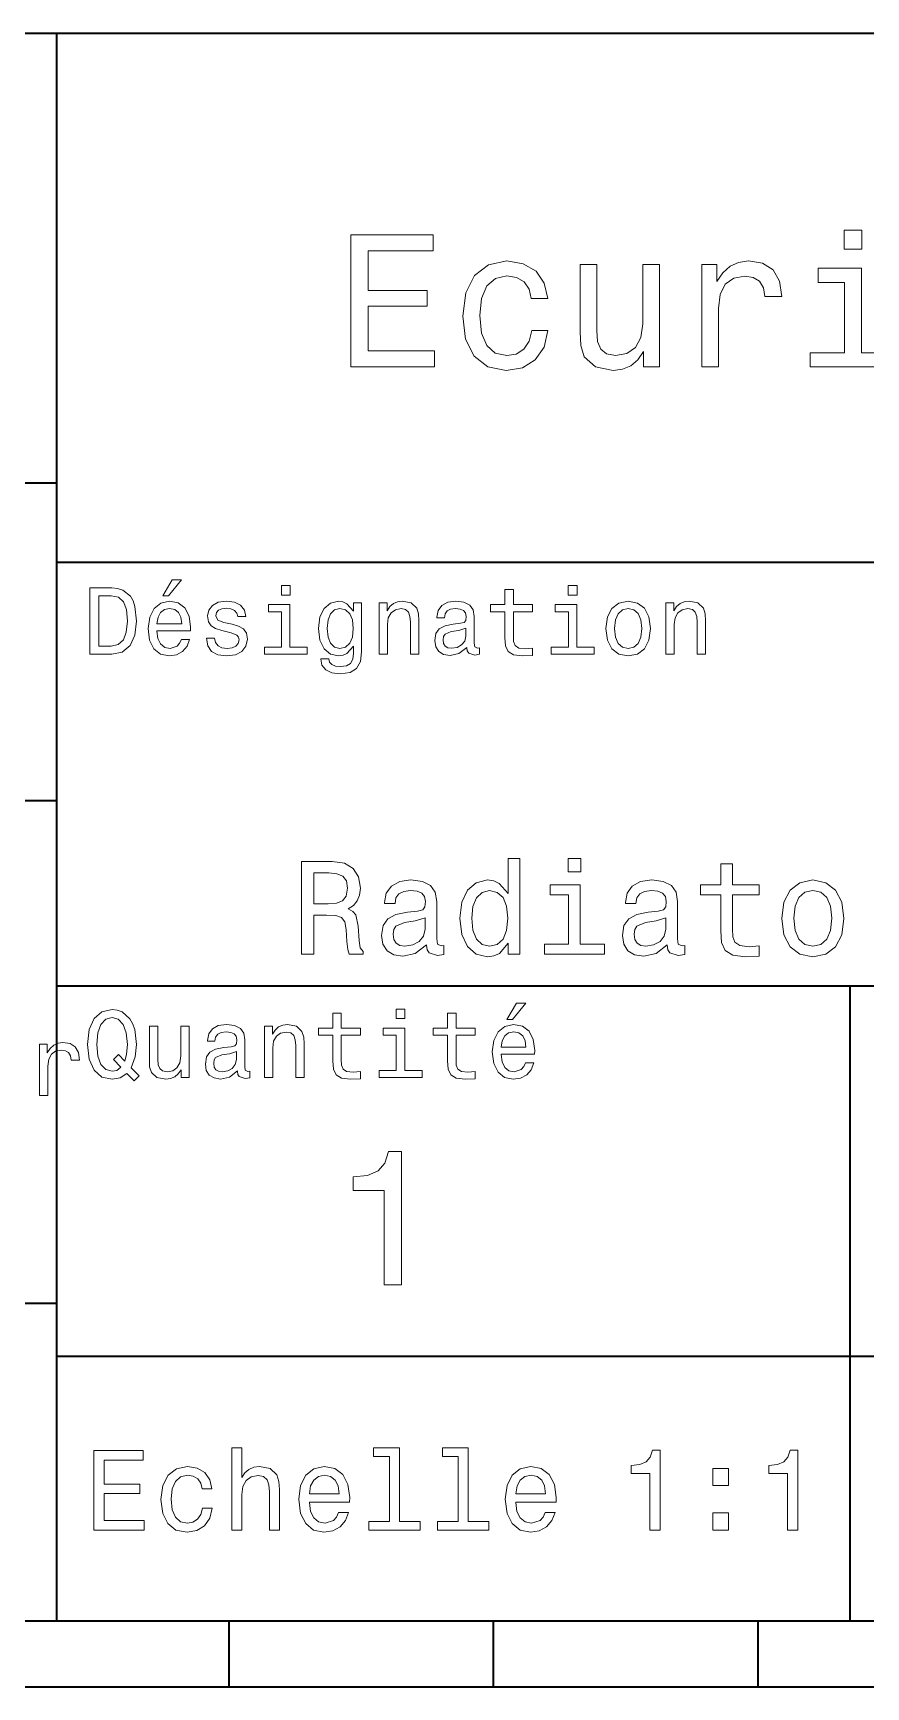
# Model space of a CAD drawing. Extents: x 0 to 297, y 0 to 210.
# Drawn here: x 161.1 to 192.6, y 7.5 to 70 of the extents above; entities that cross this region are included whole.
import ezdxf

# ---------------------------------------------------------------- set-up
doc = ezdxf.new("R2010")
doc.units = 0

msp = doc.modelspace()

# ---------------------------------------------------------------- linework, layer by layer
at = {"color": 7, "lineweight": 35}
for p, q in [((97, 70), (287, 70)), ((162, 10), (162, 70)), ((97, 53), (162, 53)), ((162, 50), (287, 50)), ((97, 41), (162, 41)), ((162, 34), (287, 34)), ((97, 22), (162, 22)), ((162, 20), (287, 20)), ((10, 10), (287, 10)), ((97, 10), (287, 10)), ((98.5, 7.5), (198.5, 7.5))]:
    msp.add_line(p, q, dxfattribs=at)
at = {"color": 7, "lineweight": 35, "ltscale": 0.35}
msp.add_line((192, 20), (192, 34), dxfattribs=at)
at = {"color": 7, "lineweight": 35, "ltscale": 0.25}
msp.add_line((192, 10), (192, 20), dxfattribs=at)
at = {"color": 7, "lineweight": 35, "ltscale": 0.0625}
for p, q in [((168.5, 10), (168.5, 7.5)), ((178.5, 10), (178.5, 7.5)), ((188.5, 10), (188.5, 7.5))]:
    msp.add_line(p, q, dxfattribs=at)
at = {"color": 7, "lineweight": 13}
for points in [[(192.439484, 62.554031), (191.769455, 62.554031), (191.769455, 61.833572), (192.439484, 61.833572)], [(173.109512, 57.381123), (176.279541, 57.381123), (176.279541, 57.986309), (173.772339, 57.986309), (173.772339, 59.679394), (176.005768, 59.679394), (176.005768, 60.277374), (173.772339, 60.277374), (173.772339, 61.775936), (176.221893, 61.775936), (176.221893, 62.381123), (173.109512, 62.381123)], [(179.932281, 59.967579), (180.559082, 59.967579), (180.429398, 60.543945), (180.119598, 60.997837), (179.636887, 61.278816), (179.010086, 61.386887), (178.318436, 61.242794), (177.792511, 60.839336), (177.46109, 60.183716), (177.345825, 59.304752), (177.453888, 58.432995), (177.778091, 57.78458), (178.289627, 57.381123), (178.988464, 57.244236), (179.608063, 57.352303), (180.090775, 57.6549), (180.42218, 58.130402), (180.566284, 58.764408), (179.96109, 58.764408), (179.853027, 58.36095), (179.651291, 58.058357), (179.363113, 57.871037), (179.010086, 57.8134), (178.570602, 57.907059), (178.253601, 58.195244), (178.059082, 58.663544), (177.994232, 59.326366), (178.059082, 59.974781), (178.260803, 60.443081), (178.585007, 60.731266), (179.010086, 60.83213), (179.38472, 60.767288), (179.66571, 60.601585), (179.853027, 60.327808)], [(184.788177, 61.25), (184.154175, 61.25), (184.154175, 59.016571), (184.082123, 58.497837), (183.873199, 58.123196), (183.548996, 57.892651), (183.123917, 57.820602), (182.785294, 57.878242), (182.569168, 58.051151), (182.446686, 58.346542), (182.417862, 58.764408), (182.417862, 61.25), (181.783859, 61.25), (181.783859, 58.706772), (181.805481, 58.195244), (181.942368, 57.770172), (182.360229, 57.381123), (183.030258, 57.244236), (183.390488, 57.294666), (183.700287, 57.424351), (183.966858, 57.647694), (184.182999, 57.971901), (184.182999, 57.381123), (184.788177, 57.381123)], [(186.380402, 57.381123), (187.014404, 57.381123), (187.014404, 59.592937), (187.079254, 60.12608), (187.273773, 60.507923), (187.590775, 60.738472), (188.015854, 60.817722), (188.332855, 60.767288), (188.570602, 60.623199), (188.714691, 60.378242), (188.765121, 60.046829), (189.406342, 60.046829), (189.319885, 60.630402), (189.082123, 61.048271), (188.685883, 61.30043), (188.145538, 61.386887), (187.778091, 61.32925), (187.46109, 61.185158), (187.180115, 60.940201), (186.956772, 60.608788), (186.956772, 61.25), (186.380402, 61.25)], [(192.417862, 57.914265), (192.417862, 61.120316), (190.789627, 61.120316), (190.789627, 60.579971), (191.783859, 60.579971), (191.783859, 57.914265), (190.48703, 57.914265), (190.48703, 57.381123), (193.729111, 57.381123), (193.729111, 57.914265)], [(164.080688, 49.030979), (163.248566, 49.030979), (163.248566, 46.530979), (164.080688, 46.530979), (164.473343, 46.610229), (164.765137, 46.851585), (164.945251, 47.244236), (165.010086, 47.780979), (164.952454, 48.328529), (164.880402, 48.544666), (164.779541, 48.717579), (164.487747, 48.951729), (164.296829, 49.009365)], [(166.004318, 48.728386), (166.216858, 48.728386), (166.717575, 49.340778), (166.364548, 49.340778)], [(170.824203, 49.117435), (170.489197, 49.117435), (170.489197, 48.757202), (170.824203, 48.757202)], [(178.943802, 48.130402), (178.943802, 47.161381), (178.965424, 46.84798), (179.066284, 46.631844), (179.268005, 46.505764), (179.610229, 46.462536), (179.984863, 46.480545), (179.984863, 46.754322), (179.71109, 46.732708), (179.46254, 46.761528), (179.329254, 46.851585), (179.271606, 47.00288), (179.260803, 47.215416), (179.260803, 48.130402), (179.984863, 48.130402), (179.984863, 48.400574), (179.260803, 48.400574), (179.260803, 48.966137), (178.943802, 48.966137), (178.943802, 48.400574), (178.396255, 48.400574), (178.396255, 48.130402)], [(181.667145, 49.117435), (181.332138, 49.117435), (181.332138, 48.757202), (181.667145, 48.757202)], [(164.055481, 48.731987), (164.329254, 48.677952), (164.516571, 48.512245), (164.628235, 48.216858), (164.664261, 47.780979), (164.624634, 47.359509), (164.51297, 47.064121), (164.322052, 46.887608), (164.055481, 46.829971), (163.583572, 46.829971), (163.583572, 48.731987)], [(165.784576, 47.406338), (167.052597, 47.406338), (167.056198, 47.554035), (166.998566, 47.9683), (166.840057, 48.278099), (166.587891, 48.465416), (166.252884, 48.533859), (165.925079, 48.461815), (165.672913, 48.260086), (165.510803, 47.932278), (165.453171, 47.5), (165.507202, 47.056915), (165.669312, 46.732708), (165.917862, 46.530979), (166.242081, 46.462536), (166.523056, 46.509365), (166.753601, 46.631844), (166.922913, 46.826366), (167.020172, 47.085735), (166.706772, 47.085735), (166.641937, 46.941643), (166.548264, 46.833572), (166.281708, 46.747116), (166.07637, 46.786743), (165.921463, 46.912823), (165.820602, 47.118156), (165.784576, 47.395531)], [(165.784576, 47.672909), (165.824203, 47.921471), (165.921463, 48.105186), (166.069168, 48.216858), (166.263687, 48.256485), (166.454605, 48.216858), (166.60231, 48.105186), (166.692368, 47.921471), (166.724777, 47.672909)], [(168.623199, 47.658501), (168.317001, 47.730545), (168.090057, 47.8134), (168.014404, 47.982708), (168.036026, 48.101585), (168.111664, 48.188038), (168.234146, 48.242073), (168.41066, 48.263687), (168.579971, 48.242073), (168.713257, 48.177231), (168.799713, 48.079971), (168.835739, 47.950287), (169.145538, 47.950287), (169.145538, 47.957493), (169.091492, 48.191643), (168.943802, 48.375359), (168.713257, 48.490635), (168.41066, 48.533859), (168.104462, 48.490635), (167.881119, 48.371758), (167.740631, 48.195244), (167.697403, 47.971901), (167.729828, 47.755764), (167.830688, 47.604465), (167.996399, 47.496399), (168.237747, 47.42075), (168.590775, 47.334293), (168.806915, 47.244236), (168.864548, 47.172188), (168.886169, 47.064121), (168.853745, 46.930836), (168.767288, 46.829971), (168.626801, 46.765129), (168.439484, 46.743515), (168.241348, 46.765129), (168.09726, 46.840778), (168, 46.963257), (167.960373, 47.132565), (167.654175, 47.132565), (167.704605, 46.844379), (167.85231, 46.635445), (168.086456, 46.509365), (168.41066, 46.462536), (168.749283, 46.509365), (168.997833, 46.635445), (169.149139, 46.837173), (169.203171, 47.100143), (169.163544, 47.327087), (169.05188, 47.481987), (168.868149, 47.582851)], [(170.8134, 46.79755), (170.8134, 48.400574), (169.999283, 48.400574), (169.999283, 48.130402), (170.496399, 48.130402), (170.496399, 46.79755), (169.847977, 46.79755), (169.847977, 46.530979), (171.469025, 46.530979), (171.469025, 46.79755)], [(173.518738, 46.617435), (173.518738, 48.465416), (173.216141, 48.465416), (173.216141, 48.152016), (172.967575, 48.4366), (172.816284, 48.508644), (172.646973, 48.533859), (172.340775, 48.461815), (172.103027, 48.260086), (171.94812, 47.935879), (171.894089, 47.5), (171.94812, 47.060516), (172.103027, 46.736309), (172.340775, 46.530979), (172.646973, 46.462536), (172.819885, 46.487751), (172.963974, 46.552593), (173.216141, 46.826366), (173.216141, 46.552593), (173.187317, 46.336456), (173.108063, 46.181557), (172.956772, 46.091499), (172.729828, 46.059078), (172.531708, 46.080692), (172.391205, 46.134727), (172.30835, 46.228386), (172.283142, 46.354465), (171.976944, 46.354465), (171.976944, 46.340057), (172.023773, 46.109509), (172.167862, 45.9366), (172.398407, 45.824928), (172.711823, 45.785301), (173.086456, 45.839336), (173.335022, 45.990635), (173.47551, 46.253601)], [(172.221909, 47.5), (172.254318, 47.820606), (172.351593, 48.058357), (172.502884, 48.198845), (172.704605, 48.249279), (172.917145, 48.198845), (173.075653, 48.058357), (173.172913, 47.820606), (173.208939, 47.5), (173.172913, 47.172188), (173.075653, 46.938038), (172.917145, 46.793949), (172.704605, 46.747116), (172.502884, 46.793949), (172.351593, 46.938038), (172.254318, 47.175793)], [(174.181549, 46.530979), (174.498566, 46.530979), (174.498566, 47.647694), (174.530975, 47.903458), (174.635452, 48.090778), (174.797546, 48.206051), (175.013687, 48.249279), (175.1866, 48.213257), (175.294662, 48.115993), (175.348709, 47.953888), (175.366714, 47.737751), (175.366714, 46.530979), (175.683716, 46.530979), (175.683716, 47.802593), (175.669312, 48.058357), (175.604462, 48.270893), (175.391937, 48.465416), (175.060516, 48.533859), (174.876801, 48.508644), (174.721909, 48.440201), (174.588623, 48.324928), (174.484146, 48.170029), (174.484146, 48.465416), (174.181549, 48.465416)], [(177.499283, 46.783142), (177.499283, 46.772335), (177.517288, 46.649857), (177.57132, 46.5634), (177.798264, 46.494957), (177.974777, 46.523773), (177.974777, 46.76873), (177.899139, 46.757923), (177.798264, 46.804756), (177.780258, 46.948845), (177.780258, 47.950287), (177.73703, 48.206051), (177.610947, 48.386166), (177.391205, 48.494236), (177.081406, 48.533859), (176.778824, 48.490635), (176.555481, 48.368156), (176.414978, 48.177231), (176.368149, 47.925072), (176.368149, 47.903458), (176.65274, 47.903458), (176.677948, 48.054756), (176.757202, 48.162823), (176.886887, 48.227665), (177.070602, 48.25288), (177.247116, 48.234871), (177.373199, 48.180836), (177.448853, 48.087173), (177.47406, 47.957493), (177.459656, 47.806194), (177.402023, 47.730545), (177.257919, 47.694523), (176.987747, 47.665707), (176.677948, 47.600864), (176.458206, 47.485592), (176.328537, 47.305473), (176.28891, 47.038906), (176.324921, 46.801151), (176.4366, 46.624638), (176.616714, 46.512966), (176.86528, 46.473343), (177.200287, 46.548992)], [(181.656342, 46.79755), (181.656342, 48.400574), (180.842224, 48.400574), (180.842224, 48.130402), (181.33934, 48.130402), (181.33934, 46.79755), (180.690918, 46.79755), (180.690918, 46.530979), (182.311966, 46.530979), (182.311966, 46.79755)], [(182.762253, 47.496399), (182.819885, 47.056915), (182.985596, 46.732708), (183.248566, 46.530979), (183.601593, 46.462536), (183.951004, 46.530979), (184.213974, 46.729107), (184.379684, 47.053314), (184.440918, 47.496399), (184.379684, 47.935879), (184.213974, 48.263687), (183.951004, 48.461815), (183.601593, 48.533859), (183.248566, 48.461815), (182.985596, 48.260086), (182.819885, 47.935879)], [(183.086456, 47.5), (183.118881, 47.824207), (183.219742, 48.058357), (183.381851, 48.20245), (183.601593, 48.25288), (183.817719, 48.20245), (183.979828, 48.061958), (184.080688, 47.824207), (184.116714, 47.5), (184.080688, 47.172188), (183.979828, 46.934437), (183.817719, 46.790344), (183.601593, 46.743515), (183.381851, 46.790344), (183.219742, 46.934437), (183.118881, 47.172188)], [(185.024506, 46.530979), (185.341492, 46.530979), (185.341492, 47.647694), (185.373917, 47.903458), (185.478394, 48.090778), (185.640488, 48.206051), (185.856628, 48.249279), (186.029541, 48.213257), (186.137604, 48.115993), (186.19165, 47.953888), (186.209656, 47.737751), (186.209656, 46.530979), (186.526657, 46.530979), (186.526657, 47.802593), (186.512253, 48.058357), (186.447403, 48.270893), (186.234879, 48.465416), (185.903458, 48.533859), (185.719742, 48.508644), (185.56485, 48.440201), (185.431564, 48.324928), (185.327087, 48.170029), (185.327087, 48.465416), (185.024506, 48.465416)], [(177.463257, 47.208214), (177.420029, 47.020893), (177.304749, 46.876801), (177.131851, 46.783142), (176.919312, 46.750721), (176.782425, 46.76873), (176.68515, 46.826366), (176.623917, 46.927231), (176.605911, 47.067722), (176.620316, 47.193802), (176.677948, 47.283859), (176.908508, 47.384727), (177.200287, 47.427952), (177.463257, 47.514408)], [(179.061935, 35.608788), (179.061935, 35.190201), (179.505737, 35.190201), (179.505737, 38.811237), (179.066986, 38.811237), (179.066986, 37.484871), (178.72908, 37.868156), (178.522308, 37.958931), (178.285278, 37.994236), (177.856613, 37.893372), (177.523758, 37.61095), (177.3069, 37.157059), (177.231247, 36.546829), (177.3069, 35.9366), (177.523758, 35.477665), (177.856613, 35.190201), (178.285278, 35.094379), (178.522308, 35.129681), (178.734131, 35.220459)], [(181.80545, 38.811237), (181.336426, 38.811237), (181.336426, 38.306915), (181.80545, 38.306915)], [(171.244934, 35.190201), (171.713959, 35.190201), (171.713959, 36.667866), (172.193054, 36.667866), (172.546082, 36.652737), (172.76799, 36.58213), (172.889023, 36.415707), (172.939453, 36.118156), (172.964676, 35.664265), (172.994934, 35.366714), (173.05545, 35.190201), (173.584991, 35.190201), (173.584991, 35.286022), (173.468994, 35.427231), (173.42865, 35.68948), (173.393356, 36.254322), (173.307617, 36.672909), (173.19162, 36.804035), (173.010071, 36.899857), (173.211792, 37.025936), (173.352997, 37.20245), (173.443787, 37.424351), (173.474045, 37.691643), (173.403442, 38.115273), (173.201706, 38.432995), (172.868851, 38.624638), (172.414963, 38.690201), (171.244934, 38.690201)], [(172.283844, 38.261528), (172.591476, 38.231266), (172.808334, 38.135445), (172.944504, 37.958931), (172.989899, 37.681557), (172.939453, 37.38905), (172.803299, 37.212536), (172.571304, 37.121758), (172.253586, 37.096542), (171.713959, 37.096542), (171.713959, 38.261528)], [(187.100845, 37.429394), (187.100845, 36.072765), (187.131104, 35.634007), (187.272308, 35.331409), (187.554733, 35.1549), (188.033844, 35.094379), (188.558334, 35.119595), (188.558334, 35.50288), (188.175049, 35.472622), (187.827072, 35.512966), (187.640472, 35.63905), (187.559784, 35.850864), (187.544647, 36.148415), (187.544647, 37.429394), (188.558334, 37.429394), (188.558334, 37.807636), (187.544647, 37.807636), (187.544647, 38.599422), (187.100845, 38.599422), (187.100845, 37.807636), (186.334274, 37.807636), (186.334274, 37.429394)], [(175.970444, 35.543228), (175.970444, 35.528095), (175.995651, 35.356628), (176.071304, 35.235588), (176.389023, 35.139767), (176.636139, 35.180115), (176.636139, 35.523052), (176.530243, 35.507923), (176.389023, 35.573486), (176.363815, 35.775215), (176.363815, 37.177231), (176.303299, 37.535301), (176.126785, 37.787464), (175.819138, 37.938759), (175.385422, 37.994236), (174.961792, 37.933716), (174.649109, 37.762245), (174.452423, 37.494957), (174.386871, 37.14193), (174.386871, 37.111671), (174.785278, 37.111671), (174.820587, 37.323486), (174.931534, 37.474785), (175.113083, 37.565559), (175.3703, 37.600864), (175.617416, 37.575649), (175.79393, 37.5), (175.899841, 37.368874), (175.935135, 37.187321), (175.914963, 36.975502), (175.834274, 36.869595), (175.632538, 36.819164), (175.254303, 36.778816), (174.820587, 36.688038), (174.512939, 36.526657), (174.33139, 36.274494), (174.275909, 35.901295), (174.32634, 35.568443), (174.482681, 35.321323), (174.734848, 35.164986), (175.082825, 35.109509), (175.551849, 35.215416)], [(178.360931, 37.595821), (178.653442, 37.525215), (178.875336, 37.328529), (179.00647, 37.000721), (179.0569, 36.546829), (179.00647, 36.087894), (178.875336, 35.760086), (178.653442, 35.558357), (178.360931, 35.492794), (178.083557, 35.558357), (177.871735, 35.760086), (177.73053, 36.092937), (177.685135, 36.546829), (177.73053, 36.995678), (177.871735, 37.323486), (178.083557, 37.525215)], [(181.790329, 35.5634), (181.790329, 37.807636), (180.650558, 37.807636), (180.650558, 37.429394), (181.346527, 37.429394), (181.346527, 35.5634), (180.438736, 35.5634), (180.438736, 35.190201), (182.708191, 35.190201), (182.708191, 35.5634)], [(185.078506, 35.543228), (185.078506, 35.528095), (185.103729, 35.356628), (185.179367, 35.235588), (185.497101, 35.139767), (185.744217, 35.180115), (185.744217, 35.523052), (185.638306, 35.507923), (185.497101, 35.573486), (185.471878, 35.775215), (185.471878, 37.177231), (185.411362, 37.535301), (185.234848, 37.787464), (184.927216, 37.938759), (184.4935, 37.994236), (184.069855, 37.933716), (183.757187, 37.762245), (183.560501, 37.494957), (183.494934, 37.14193), (183.494934, 37.111671), (183.893356, 37.111671), (183.92865, 37.323486), (184.039597, 37.474785), (184.221161, 37.565559), (184.478363, 37.600864), (184.725479, 37.575649), (184.901993, 37.5), (185.007904, 37.368874), (185.043213, 37.187321), (185.023026, 36.975502), (184.942337, 36.869595), (184.740616, 36.819164), (184.362366, 36.778816), (183.92865, 36.688038), (183.621017, 36.526657), (183.439453, 36.274494), (183.383987, 35.901295), (183.434418, 35.568443), (183.590759, 35.321323), (183.842911, 35.164986), (184.190903, 35.109509), (184.659912, 35.215416)], [(189.410645, 36.541786), (189.491333, 35.926514), (189.723328, 35.472622), (190.091476, 35.190201), (190.585709, 35.094379), (191.074905, 35.190201), (191.443054, 35.467579), (191.675049, 35.921471), (191.760788, 36.541786), (191.675049, 37.157059), (191.443054, 37.615993), (191.074905, 37.893372), (190.585709, 37.994236), (190.091476, 37.893372), (189.723328, 37.61095), (189.491333, 37.157059)], [(189.864532, 36.546829), (189.909912, 37.000721), (190.051132, 37.328529), (190.278076, 37.530258), (190.585709, 37.600864), (190.888306, 37.530258), (191.11525, 37.333572), (191.25647, 37.000721), (191.3069, 36.546829), (191.25647, 36.087894), (191.11525, 35.755043), (190.888306, 35.553314), (190.585709, 35.487751), (190.278076, 35.553314), (190.051132, 35.755043), (189.909912, 36.087894)], [(175.920013, 36.138329), (175.859482, 35.87608), (175.698105, 35.674351), (175.456024, 35.543228), (175.158478, 35.497837), (174.966843, 35.523052), (174.830673, 35.603745), (174.744934, 35.744957), (174.719711, 35.941643), (174.739899, 36.118156), (174.820587, 36.244236), (175.143356, 36.385445), (175.551849, 36.445965), (175.920013, 36.567001)], [(185.028076, 36.138329), (184.96756, 35.87608), (184.806168, 35.674351), (184.564102, 35.543228), (184.266541, 35.497837), (184.074905, 35.523052), (183.938736, 35.603745), (183.852997, 35.744957), (183.827789, 35.941643), (183.847961, 36.118156), (183.92865, 36.244236), (184.251419, 36.385445), (184.659912, 36.445965), (185.028076, 36.567001)], [(179.015854, 32.728386), (179.228394, 32.728386), (179.729111, 33.340778), (179.376083, 33.340778)], [(164.642654, 30.685879), (164.916428, 30.401297), (165.107346, 30.592218), (164.811966, 30.894812), (164.963257, 31.305475), (165.010086, 31.780979), (164.941635, 32.339336), (164.862396, 32.56628), (164.757919, 32.753601), (164.46254, 33.009365), (164.282425, 33.074207), (164.08429, 33.099422), (163.702454, 33.009365), (163.41066, 32.757202), (163.223343, 32.342937), (163.158508, 31.780979), (163.223343, 31.219019), (163.407059, 30.804754), (163.698853, 30.54899), (164.08429, 30.462536), (164.39769, 30.520172)], [(164.41571, 30.916426), (164.260803, 30.801151), (164.08429, 30.765129), (163.850143, 30.829971), (163.666428, 31.024494), (163.543945, 31.341497), (163.504318, 31.780979), (163.543945, 32.216858), (163.662827, 32.537464), (163.846542, 32.731987), (164.08429, 32.80043), (164.318451, 32.731987), (164.502167, 32.533859), (164.621033, 32.213257), (164.664261, 31.780979), (164.631851, 31.40634), (164.5634, 31.150576), (164.329254, 31.395533), (164.13472, 31.211815)], [(168.824921, 30.78314), (168.824921, 30.772333), (168.842941, 30.649855), (168.896973, 30.5634), (169.123917, 30.494957), (169.30043, 30.523775), (169.30043, 30.768732), (169.224777, 30.757925), (169.123917, 30.804754), (169.105911, 30.948847), (169.105911, 31.950287), (169.062683, 32.206051), (168.9366, 32.386166), (168.716858, 32.494236), (168.407059, 32.533859), (168.104462, 32.490635), (167.881119, 32.368156), (167.740631, 32.177231), (167.693802, 31.925072), (167.693802, 31.903458), (167.978394, 31.903458), (168.003601, 32.054756), (168.082855, 32.162823), (168.21254, 32.227665), (168.396255, 32.25288), (168.572769, 32.234871), (168.698853, 32.180836), (168.77449, 32.087173), (168.799713, 31.957493), (168.785309, 31.806194), (168.727661, 31.730547), (168.583572, 31.694523), (168.3134, 31.665705), (168.003601, 31.600864), (167.783859, 31.48559), (167.654175, 31.305475), (167.614548, 31.038904), (167.650574, 30.801151), (167.762253, 30.62464), (167.942368, 30.512968), (168.190918, 30.473343), (168.52594, 30.54899)], [(169.844376, 30.530979), (170.161377, 30.530979), (170.161377, 31.647694), (170.193802, 31.903458), (170.298279, 32.090778), (170.460373, 32.206051), (170.676514, 32.249279), (170.849426, 32.213257), (170.957489, 32.115993), (171.011536, 31.95389), (171.029541, 31.737751), (171.029541, 30.530979), (171.346542, 30.530979), (171.346542, 31.802593), (171.332138, 32.058357), (171.267288, 32.270893), (171.054749, 32.465416), (170.723343, 32.533859), (170.539627, 32.508644), (170.38472, 32.440201), (170.251434, 32.324928), (170.146973, 32.170029), (170.146973, 32.465416), (169.844376, 32.465416)], [(172.438034, 32.130402), (172.438034, 31.161383), (172.459656, 30.847982), (172.560516, 30.631844), (172.762253, 30.505762), (173.104462, 30.462536), (173.479111, 30.480547), (173.479111, 30.754322), (173.205338, 30.732708), (172.956772, 30.761526), (172.823486, 30.851583), (172.765854, 31.002882), (172.755035, 31.215418), (172.755035, 32.130402), (173.479111, 32.130402), (173.479111, 32.400574), (172.755035, 32.400574), (172.755035, 32.966137), (172.438034, 32.966137), (172.438034, 32.400574), (171.890488, 32.400574), (171.890488, 32.130402)], [(175.161377, 33.117435), (174.82637, 33.117435), (174.82637, 32.757202), (175.161377, 32.757202)], [(176.775223, 32.130402), (176.775223, 31.161383), (176.796829, 30.847982), (176.89769, 30.631844), (177.099426, 30.505762), (177.44165, 30.462536), (177.816284, 30.480547), (177.816284, 30.754322), (177.542511, 30.732708), (177.293945, 30.761526), (177.16066, 30.851583), (177.103027, 31.002882), (177.092224, 31.215418), (177.092224, 32.130402), (177.816284, 32.130402), (177.816284, 32.400574), (177.092224, 32.400574), (177.092224, 32.966137), (176.775223, 32.966137), (176.775223, 32.400574), (176.227661, 32.400574), (176.227661, 32.130402)], [(178.796112, 31.40634), (180.064117, 31.40634), (180.067719, 31.554033), (180.010086, 31.9683), (179.851593, 32.278099), (179.599426, 32.465416), (179.264404, 32.533859), (178.9366, 32.461815), (178.684433, 32.260086), (178.522339, 31.932276), (178.464691, 31.5), (178.518738, 31.056915), (178.680832, 30.732708), (178.929398, 30.530979), (179.253601, 30.462536), (179.534576, 30.509365), (179.765137, 30.631844), (179.934433, 30.826368), (180.031708, 31.085733), (179.718292, 31.085733), (179.653458, 30.941643), (179.559799, 30.833572), (179.293228, 30.747118), (179.087891, 30.786743), (178.932999, 30.912823), (178.832138, 31.118155), (178.796112, 31.395533)], [(166.998566, 32.465416), (166.681549, 32.465416), (166.681549, 31.348703), (166.645538, 31.089336), (166.541061, 30.902016), (166.378967, 30.786743), (166.166428, 30.750719), (165.997116, 30.779539), (165.889053, 30.865993), (165.827805, 31.013687), (165.8134, 31.222622), (165.8134, 32.465416), (165.496399, 32.465416), (165.496399, 31.193804), (165.507202, 30.93804), (165.575653, 30.725504), (165.784576, 30.530979), (166.119598, 30.462536), (166.299713, 30.487751), (166.454605, 30.552593), (166.587891, 30.664265), (166.695969, 30.826368), (166.695969, 30.530979), (166.998566, 30.530979)], [(175.150574, 30.79755), (175.150574, 32.400574), (174.336456, 32.400574), (174.336456, 32.130402), (174.833572, 32.130402), (174.833572, 30.79755), (174.185165, 30.79755), (174.185165, 30.530979), (175.806198, 30.530979), (175.806198, 30.79755)], [(178.796112, 31.672911), (178.835739, 31.921469), (178.932999, 32.105186), (179.080688, 32.216858), (179.275208, 32.256485), (179.466141, 32.216858), (179.613831, 32.105186), (179.703888, 31.921469), (179.736313, 31.672911)], [(161.346527, 29.850143), (161.663528, 29.850143), (161.663528, 30.956051), (161.695953, 31.222622), (161.793213, 31.413544), (161.951721, 31.528818), (162.164246, 31.568443), (162.322754, 31.543226), (162.441635, 31.47118), (162.513672, 31.348701), (162.538895, 31.182997), (162.859497, 31.182997), (162.816269, 31.474783), (162.697388, 31.683718), (162.499268, 31.809797), (162.229095, 31.853025), (162.04538, 31.824207), (161.886871, 31.752161), (161.746384, 31.629683), (161.63472, 31.463976), (161.63472, 31.784582), (161.346527, 31.784582)], [(168.78891, 31.208212), (168.745682, 31.020893), (168.630402, 30.876801), (168.457489, 30.78314), (168.244965, 30.750719), (168.108063, 30.768732), (168.010803, 30.826368), (167.94957, 30.927233), (167.931549, 31.067722), (167.945969, 31.193804), (168.003601, 31.283861), (168.234146, 31.384726), (168.52594, 31.427954), (168.78891, 31.514408)], [(174.370316, 22.700289), (175.025925, 22.700289), (175.025925, 27.736313), (174.536011, 27.736313), (174.406326, 27.296831), (174.146973, 27.001442), (173.750717, 26.828531), (173.203171, 26.770893), (173.203171, 26.259367), (174.370316, 26.259367)], [(163.393372, 13.428675), (165.295395, 13.428675), (165.295395, 13.791787), (163.791061, 13.791787), (163.791061, 14.807637), (165.131119, 14.807637), (165.131119, 15.166427), (163.791061, 15.166427), (163.791061, 16.065563), (165.260803, 16.065563), (165.260803, 16.428675), (163.393372, 16.428675)], [(168.610947, 13.428675), (168.991348, 13.428675), (168.991348, 14.768732), (169.030258, 15.075649), (169.155624, 15.300432), (169.350143, 15.438761), (169.609512, 15.490635), (169.817001, 15.447407), (169.946686, 15.330692), (170.011536, 15.136168), (170.033142, 14.876801), (170.033142, 13.428675), (170.413544, 13.428675), (170.413544, 14.954612), (170.396255, 15.261528), (170.318451, 15.516571), (170.0634, 15.75), (169.66571, 15.832133), (169.44957, 15.801874), (169.263687, 15.719741), (169.108063, 15.590058), (168.991348, 15.412825), (168.991348, 16.532421), (168.610947, 16.532421)], [(174.572052, 16.212536), (174.572052, 13.748559), (173.789627, 13.748559), (173.789627, 13.428675), (175.730545, 13.428675), (175.730545, 13.748559), (174.952454, 13.748559), (174.952454, 16.532421), (173.97551, 16.532421), (173.97551, 16.212536)], [(177.174347, 16.212536), (177.174347, 13.748559), (176.391937, 13.748559), (176.391937, 13.428675), (178.332855, 13.428675), (178.332855, 13.748559), (177.554749, 13.748559), (177.554749, 16.532421), (176.577805, 16.532421), (176.577805, 16.212536)], [(184.416412, 13.428675), (184.809784, 13.428675), (184.809784, 16.450289), (184.515839, 16.450289), (184.438034, 16.1866), (184.28241, 16.009367), (184.044662, 15.905621), (183.716125, 15.871038), (183.716125, 15.564121), (184.416412, 15.564121)], [(189.621033, 13.428675), (190.014404, 13.428675), (190.014404, 16.450289), (189.720459, 16.450289), (189.642639, 16.1866), (189.48703, 16.009367), (189.249268, 15.905621), (188.920746, 15.871038), (188.920746, 15.564121), (189.621033, 15.564121)], [(167.48703, 14.980548), (167.863113, 14.980548), (167.785309, 15.326369), (167.599426, 15.598703), (167.309799, 15.767292), (166.933716, 15.832133), (166.518738, 15.745678), (166.203171, 15.503603), (166.004318, 15.110231), (165.935165, 14.582853), (166, 14.059798), (166.194519, 13.67075), (166.501434, 13.428675), (166.920746, 13.346542), (167.292511, 13.411384), (167.582138, 13.592939), (167.780975, 13.878242), (167.867432, 14.258646), (167.504318, 14.258646), (167.439484, 14.016571), (167.318451, 13.835014), (167.145538, 13.722623), (166.933716, 13.688041), (166.670029, 13.744237), (166.479828, 13.917148), (166.363113, 14.198127), (166.324203, 14.595821), (166.363113, 14.984871), (166.484146, 15.26585), (166.67868, 15.438761), (166.933716, 15.49928), (167.158508, 15.460375), (167.327087, 15.360951), (167.439484, 15.196686)], [(171.546112, 14.479107), (173.067719, 14.479107), (173.072052, 14.656341), (173.002884, 15.153459), (172.812683, 15.525217), (172.510086, 15.75), (172.108063, 15.832133), (171.714691, 15.745678), (171.412109, 15.503603), (171.217575, 15.110231), (171.148422, 14.591499), (171.213257, 14.059798), (171.407776, 13.67075), (171.706055, 13.428675), (172.095108, 13.346542), (172.432281, 13.402739), (172.708939, 13.549712), (172.912109, 13.783141), (173.028824, 14.09438), (172.65274, 14.09438), (172.574936, 13.92147), (172.46254, 13.791787), (172.142654, 13.688041), (171.896255, 13.735591), (171.710373, 13.886888), (171.58934, 14.133286), (171.546112, 14.466139)], [(179.353027, 14.479107), (180.874634, 14.479107), (180.878967, 14.656341), (180.809799, 15.153459), (180.619598, 15.525217), (180.317001, 15.75), (179.914978, 15.832133), (179.521606, 15.745678), (179.219025, 15.503603), (179.02449, 15.110231), (178.955338, 14.591499), (179.020172, 14.059798), (179.214691, 13.67075), (179.51297, 13.428675), (179.902023, 13.346542), (180.239197, 13.402739), (180.515854, 13.549712), (180.719025, 13.783141), (180.835739, 14.09438), (180.459656, 14.09438), (180.381851, 13.92147), (180.269455, 13.791787), (179.94957, 13.688041), (179.703171, 13.735591), (179.517288, 13.886888), (179.396255, 14.133286), (179.353027, 14.466139)], [(186.798264, 15.105908), (187.394806, 15.105908), (187.394806, 15.75), (186.798264, 15.75)], [(171.546112, 14.798992), (171.593658, 15.097262), (171.710373, 15.317724), (171.887604, 15.45173), (172.121033, 15.49928), (172.350143, 15.45173), (172.527374, 15.317724), (172.635452, 15.097262), (172.674347, 14.798992)], [(179.353027, 14.798992), (179.400574, 15.097262), (179.517288, 15.317724), (179.694519, 15.45173), (179.927948, 15.49928), (180.157059, 15.45173), (180.33429, 15.317724), (180.442368, 15.097262), (180.481262, 14.798992)], [(186.798264, 13.428675), (187.394806, 13.428675), (187.394806, 14.072767), (186.798264, 14.072767)]]:
    msp.add_lwpolyline(points, close=True, dxfattribs=at)

doc.saveas('drawing.dxf')
